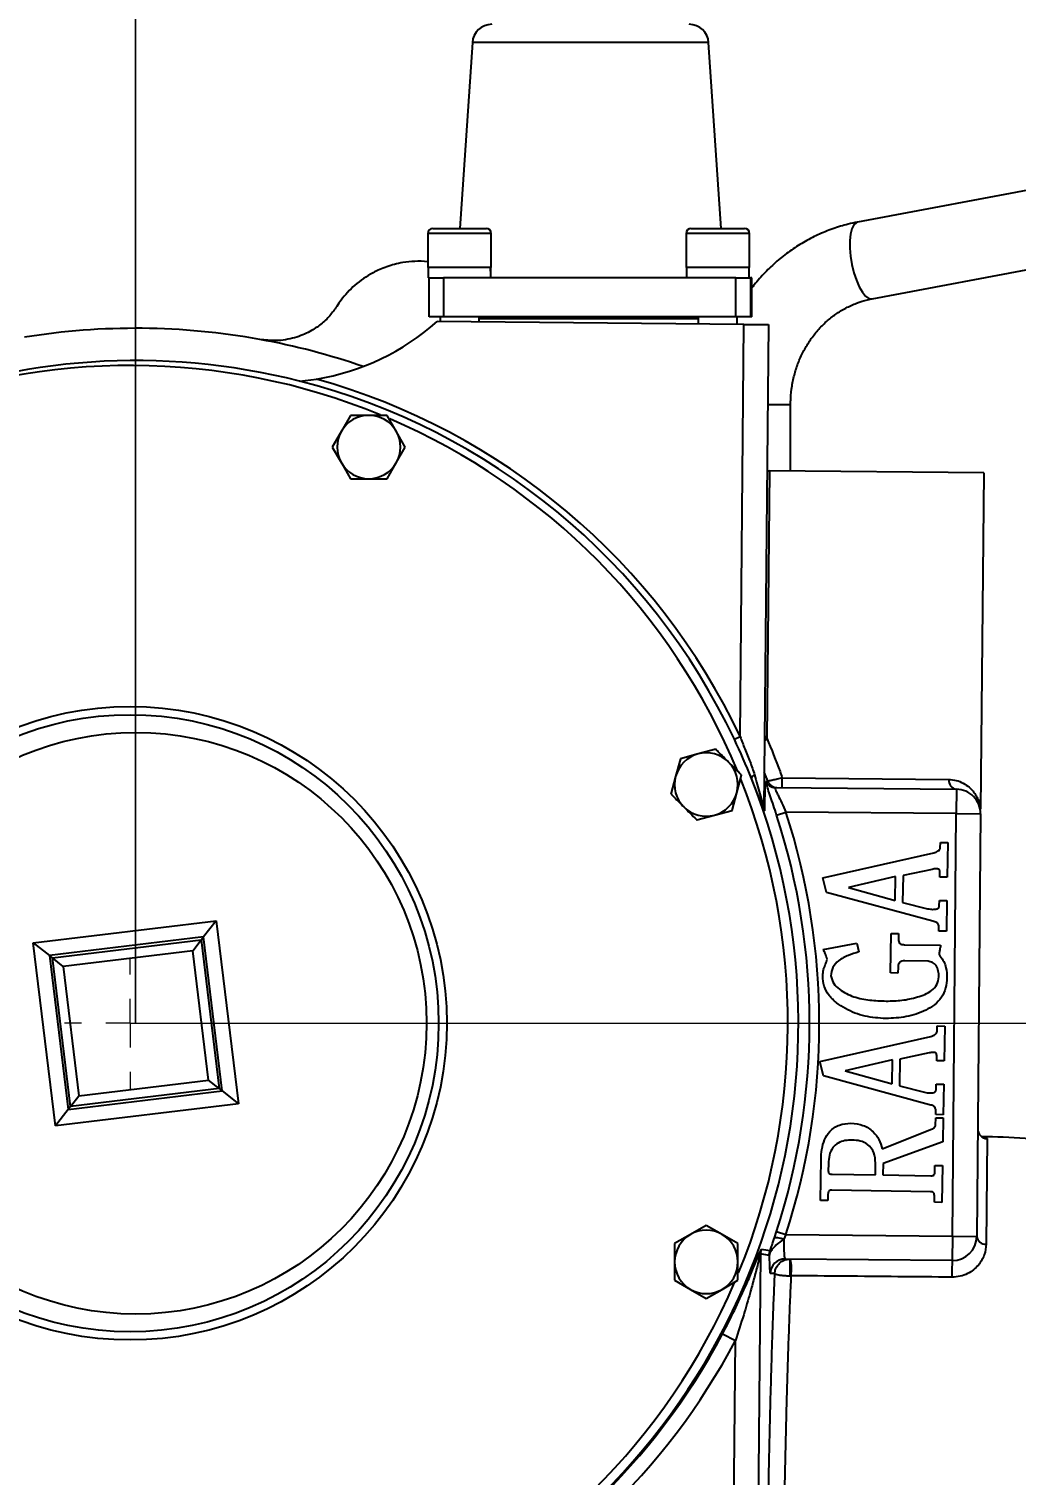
# Model space of a CAD drawing. Header units: millimetres. Extents: x 10469 to 13094, y 11322 to 13178.
# Drawn here: x 11999.6 to 12202.2, y 11945.1 to 12241.9 of the extents above; entities that cross this region are included whole.
import ezdxf

# ---------------------------------------------------------------- set-up
doc = ezdxf.new("R2010")
doc.units = ezdxf.units.MM
doc.layers.add('10', color=7, linetype='Continuous', lineweight=0)
doc.layers.add('AM_5', color=3, linetype='Continuous', lineweight=25)
doc.styles.add('SLDTEXTSTYLE1', font='txt.shx', dxfattribs={"width": 0.7, "bigfont": 'gbcbig.shx'})
doc.dimstyles.new('SLDDIMSTYLE12$0', dxfattribs={"dimtxt": 12, "dimasz": 10, "dimexe": 0, "dimexo": 0.0625, "dimgap": 0.875, "dimtad": 1, "dimdec": 1, "dimlfac": 1.8, "dimrnd": 1e-09, "dimzin": 12, "dimdsep": 46, "dimtxsty": 'SLDTEXTSTYLE1', "dimcen": 0.09, "dimdle": 8.16, "dimclrd": 3, "dimclre": 3, "dimadec": 0, "dimazin": 3, "dimtfac": 1, "dimtdec": 1, "dimtofl": 0, "dimtmove": 0, "dimatfit": 3, "dimfxl": 0, "dimfrac": 2, "dimtolj": 1, "dimlwd": 5, "dimlwe": 5, "dimarcsym": 0})

# ---------------------------------------------------------------- blocks, each defined once
blk = doc.blocks.new('*D18')
at = {"layer": 'AM_5', "color": 3, "lineweight": 5, "transparency": 16777216}
blk.add_line((11504.41, 11949.88), (11504.41, 12265.94), dxfattribs=at)
at = {"layer": 'AM_5', "color": 3, "linetype": 'Continuous', "lineweight": 5, "transparency": 16777216}
for p, q in [((11514.41, 12265.94), (12011.52, 12265.94)), ((12021.52, 12037.88), (12021.52, 12265.94))]:
    blk.add_line(p, q, dxfattribs=at)
at = {"layer": 'AM_5', "color": 3, "transparency": 16777216}
for points in [[(11514.41, 12267.61), (11514.41, 12264.27), (11504.41, 12265.94)], [(12011.52, 12267.61), (12011.52, 12264.27), (12021.52, 12265.94)]]:
    blk.add_solid(points, dxfattribs=at)
at = {"layer": 'Defpoints', "color": 0, "transparency": 16777216}
for p in [(12021.52, 12265.94), (12021.52, 12037.82), (11504.41, 11949.82)]:
    blk.add_point(p, dxfattribs=at)
at = {"layer": 'AM_5', "color": 0, "transparency": 16777216, "insert": (11766.87, 12280.53), "char_height": 12, "width": 2.3333, "attachment_point": 5, "style": 'SLDTEXTSTYLE1'}
blk.add_mtext('\\A1;{\\H2.28571x;520}', dxfattribs=at)
blk = doc.blocks.new('*D19')
at = {"layer": 'AM_5', "color": 3, "lineweight": 5, "transparency": 16777216}
blk.add_line((12021.52, 12037.88), (12021.52, 12476.92), dxfattribs=at)
at = {"layer": 'AM_5', "color": 3, "linetype": 'Continuous', "lineweight": 5, "transparency": 16777216}
for p, q in [((12031.52, 12476.92), (12421.83, 12476.92)), ((12431.83, 12002.15), (12431.83, 12476.92))]:
    blk.add_line(p, q, dxfattribs=at)
at = {"layer": 'AM_5', "color": 3, "transparency": 16777216}
for points in [[(12031.52, 12478.59), (12031.52, 12475.26), (12021.52, 12476.92)], [(12421.83, 12478.59), (12421.83, 12475.26), (12431.83, 12476.92)]]:
    blk.add_solid(points, dxfattribs=at)
at = {"layer": 'Defpoints', "color": 0, "transparency": 16777216}
for p in [(12431.83, 12476.92), (12021.52, 12037.82), (12431.83, 12002.09)]:
    blk.add_point(p, dxfattribs=at)
at = {"layer": 'AM_5', "color": 0, "transparency": 16777216, "insert": (12226.68, 12491.51), "char_height": 12, "attachment_point": 5, "style": 'SLDTEXTSTYLE1'}
blk.add_mtext('\\A1;{\\H2.28571x;410}', dxfattribs=at)
blk = doc.blocks.new('*D12')
at = {"layer": 'AM_5', "color": 3, "lineweight": 5, "transparency": 16777216}
blk.add_line((12021.59, 12037.82), (12683.19, 12037.82), dxfattribs=at)
at = {"layer": 'AM_5', "color": 3, "linetype": 'Continuous', "lineweight": 5, "transparency": 16777216}
for p, q in [((12683.19, 12027.82), (12683.19, 11708.94)), ((12019.69, 11698.94), (12683.19, 11698.94))]:
    blk.add_line(p, q, dxfattribs=at)
at = {"layer": 'AM_5', "color": 3, "transparency": 16777216}
for points in [[(12681.52, 12027.82), (12684.85, 12027.82), (12683.19, 12037.82)], [(12681.52, 11708.94), (12684.85, 11708.94), (12683.19, 11698.94)]]:
    blk.add_solid(points, dxfattribs=at)
at = {"layer": 'Defpoints', "color": 0, "transparency": 16777216}
for p in [(12021.52, 12037.82), (12019.63, 11698.94), (12683.19, 11698.94)]:
    blk.add_point(p, dxfattribs=at)
at = {"layer": 'AM_5', "color": 0, "transparency": 16777216, "insert": (12668.6, 11868.38), "char_height": 12, "attachment_point": 5, "rotation": 90, "style": 'SLDTEXTSTYLE1'}
blk.add_mtext('\\A1;{\\H2.28571x;340}', dxfattribs=at)
blk = doc.blocks.new('*D13')
at = {"layer": 'AM_5', "color": 3, "lineweight": 5, "transparency": 16777216}
blk.add_line((12335.71, 12469.32), (12408.49, 12469.32), dxfattribs=at)
at = {"layer": 'AM_5', "color": 3, "linetype": 'Continuous', "lineweight": 5, "transparency": 16777216}
for p, q in [((12408.49, 12459.32), (12408.49, 12047.82)), ((12021.59, 12037.82), (12408.49, 12037.82))]:
    blk.add_line(p, q, dxfattribs=at)
at = {"layer": 'AM_5', "color": 3, "transparency": 16777216}
for points in [[(12406.83, 12459.32), (12410.16, 12459.32), (12408.49, 12469.32)], [(12406.83, 12047.82), (12410.16, 12047.82), (12408.49, 12037.82)]]:
    blk.add_solid(points, dxfattribs=at)
at = {"layer": 'Defpoints', "color": 0, "transparency": 16777216}
for p in [(12335.65, 12469.32), (12021.52, 12037.82), (12408.49, 12037.82)]:
    blk.add_point(p, dxfattribs=at)
at = {"layer": 'AM_5', "color": 0, "transparency": 16777216, "insert": (12393.9, 12280.96), "char_height": 12, "attachment_point": 5, "rotation": 90, "style": 'SLDTEXTSTYLE1'}
blk.add_mtext('\\A1;{\\H2.28571x;430}', dxfattribs=at)
blk = doc.blocks.new('*D14')
at = {"layer": 'AM_5', "color": 3, "lineweight": 5, "transparency": 16777216}
blk.add_line((12374.79, 12240.76), (12312.44, 12240.76), dxfattribs=at)
at = {"layer": 'AM_5', "color": 3, "linetype": 'Continuous', "lineweight": 5, "transparency": 16777216}
for p, q in [((12312.44, 12230.76), (12312.44, 12047.82)), ((12021.59, 12037.82), (12312.44, 12037.82))]:
    blk.add_line(p, q, dxfattribs=at)
at = {"layer": 'AM_5', "color": 3, "transparency": 16777216}
for points in [[(12310.77, 12230.76), (12314.1, 12230.76), (12312.44, 12240.76)], [(12310.77, 12047.82), (12314.1, 12047.82), (12312.44, 12037.82)]]:
    blk.add_solid(points, dxfattribs=at)
at = {"layer": 'Defpoints', "color": 0, "transparency": 16777216}
for p in [(12374.86, 12240.76), (12021.52, 12037.82), (12312.44, 12037.82)]:
    blk.add_point(p, dxfattribs=at)
at = {"layer": 'AM_5', "color": 0, "transparency": 16777216, "insert": (12297.85, 12139.29), "char_height": 12, "attachment_point": 5, "rotation": 90, "style": 'SLDTEXTSTYLE1'}
blk.add_mtext('\\A1;{\\H2.28571x;200}', dxfattribs=at)
blk = doc.blocks.new('*D24')
at = {"layer": 'AM_5', "color": 3, "lineweight": 5, "transparency": 16777216}
blk.add_line((12021.49, 12037.74), (12021.49, 12383.71), dxfattribs=at)
at = {"layer": 'AM_5', "color": 3, "linetype": 'Continuous', "lineweight": 5, "transparency": 16777216}
for p, q in [((12031.49, 12383.71), (12104.48, 12383.71)), ((12114.48, 12340.38), (12114.48, 12383.71))]:
    blk.add_line(p, q, dxfattribs=at)
at = {"layer": 'AM_5', "color": 3, "transparency": 16777216}
for points in [[(12031.49, 12385.37), (12031.49, 12382.04), (12021.49, 12383.71)], [(12104.48, 12385.37), (12104.48, 12382.04), (12114.48, 12383.71)]]:
    blk.add_solid(points, dxfattribs=at)
at = {"layer": 'Defpoints', "color": 0, "transparency": 16777216}
for p in [(12114.48, 12383.71), (12114.48, 12340.32), (12021.49, 12037.68)]:
    blk.add_point(p, dxfattribs=at)
at = {"layer": 'AM_5', "color": 0, "transparency": 16777216, "insert": (12067.99, 12390.58), "char_height": 12, "attachment_point": 5, "style": 'SLDTEXTSTYLE1'}
blk.add_mtext('\\A1;93', dxfattribs=at)
blk = doc.blocks.new('SW_CENTERMARKSYMBOL_12')
at = {"layer": '10', "color": 0}
for p, q in [((0, 1), (0, 1.35)), ((0, 0), (0, 0.5)), ((-1, 0), (-1.35, 0)), ((0, 0), (-0.5, 0)), ((0, 0), (0, -0.5)), ((0, 0), (0.5, 0)), ((1, 0), (1.35, 0)), ((0, -1), (0, -1.35))]:
    blk.add_line(p, q, dxfattribs=at)

msp = doc.modelspace()

# ---------------------------------------------------------------- linework, layer by layer
at = {"color": 7, "linetype": 'Continuous', "lineweight": 25}
for p, q in [((12375.322, 12240.914), (12169.676, 12202.22)), ((12090.603, 12239.086), (12088.034, 12200.917)), ((12139.106, 12239.086), (12090.604, 12239.086)), ((12141.675, 12200.917), (12139.106, 12239.086)), ((12172.635, 12186.496), (12378.28, 12225.189)), ((12082.48, 12200.917), (12093.48, 12200.917)), ((12135.48, 12200.917), (12140.98, 12200.917)), ((12140.98, 12200.917), (12146.48, 12200.917)), ((12081.48, 12199.917), (12081.48, 12192.917)), ((12094.48, 12199.917), (12081.48, 12199.917)), ((12094.48, 12192.917), (12094.48, 12199.917)), ((12134.48, 12199.917), (12134.48, 12192.917)), ((12140.98, 12199.917), (12134.48, 12199.917)), ((12147.48, 12199.917), (12140.98, 12199.917)), ((12147.48, 12192.917), (12147.48, 12199.917)), ((12094.48, 12192.917), (12081.48, 12192.917)), ((12081.54, 12192.917), (12081.54, 12190.817)), ((12140.98, 12192.917), (12134.48, 12192.917)), ((12134.54, 12192.917), (12134.54, 12190.817)), ((12147.48, 12192.917), (12140.98, 12192.917)), ((12147.42, 12190.817), (12147.42, 12192.917)), ((12081.711, 12190.817), (12081.54, 12190.817)), ((12081.711, 12182.817), (12081.711, 12190.817)), ((12081.711, 12190.817), (12084.697, 12190.817)), ((12084.697, 12190.817), (12084.697, 12182.817)), ((12144.696, 12190.817), (12084.697, 12190.817)), ((12144.696, 12182.817), (12144.696, 12190.817)), ((12144.696, 12190.817), (12147.711, 12190.817)), ((12147.711, 12190.817), (12147.711, 12182.817)), ((12147.998, 12190.817), (12147.711, 12190.817)), ((12147.998, 12182.817), (12147.998, 12190.817)), ((12084.697, 12182.817), (12081.711, 12182.817)), ((12083.98, 12182.817), (12083.98, 12181.818)), ((12144.696, 12182.817), (12084.697, 12182.817)), ((12091.98, 12181.744), (12091.98, 12182.817)), ((12136.98, 12182.817), (12136.98, 12181.328)), ((12147.711, 12182.817), (12144.696, 12182.817)), ((12144.98, 12181.254), (12144.98, 12182.817)), ((12147.998, 12182.817), (12147.711, 12182.817)), ((12146.357, 12181.241), (12083.359, 12181.824)), ((12091.98, 12182.477), (12136.98, 12182.477)), ((12145.574, 12096.679), (12146.357, 12181.241)), ((12146.357, 12181.241), (12151.357, 12181.195)), ((12151.357, 12181.195), (12150.439, 12082.042)), ((12055.091, 12169.593), (12058.584, 12170.028)), ((12065.585, 12162.574), (12063.709, 12159.324)), ((12074.967, 12159.324), (12073.091, 12162.574)), ((12151.205, 12164.814), (12155.924, 12164.814)), ((12155.924, 12151.151), (12155.924, 12164.814)), ((12063.709, 12159.324), (12061.833, 12156.074)), ((12076.844, 12156.074), (12074.967, 12159.324)), ((12061.833, 12156.074), (12063.709, 12152.824)), ((12074.967, 12152.824), (12076.844, 12156.074)), ((12063.709, 12152.824), (12065.585, 12149.574)), ((12073.091, 12149.574), (12074.967, 12152.824)), ((12151.579, 12151.191), (12151.071, 12096.319)), ((12151.079, 12151.196), (12151.579, 12151.191)), ((12195.577, 12150.784), (12151.579, 12151.191)), ((12195.577, 12150.784), (12194.938, 12081.76)), ((12150.576, 12096.864), (12150.967, 12096.002)), ((12140.554, 12094.051), (12136.929, 12093.079)), ((12144.379, 12096.112), (12145.574, 12096.679)), ((12150.967, 12096.002), (12150.566, 12095.823)), ((12133.304, 12092.108), (12132.333, 12088.483)), ((12136.929, 12093.079), (12133.304, 12092.108)), ((12132.333, 12088.483), (12131.361, 12084.858)), ((12144.89, 12085.119), (12145.861, 12088.744)), ((12154.224, 12088.164), (12188.378, 12087.848)), ((12143.918, 12081.494), (12144.89, 12085.119)), ((12150.624, 12087.049), (12150.545, 12081.384)), ((12152.706, 12086.178), (12189.976, 12085.833)), ((12189.976, 12085.833), (12189.929, 12080.833)), ((12136.669, 12079.551), (12140.293, 12080.522)), ((12140.293, 12080.522), (12143.918, 12081.494)), ((12153.05, 12080.54), (12154.951, 12081.157)), ((12189.929, 12080.833), (12154.951, 12081.157)), ((12189.127, 11994.118), (12189.929, 12080.833)), ((12189.929, 12080.833), (12194.929, 12080.787)), ((12194.929, 12080.787), (12194.127, 11994.072)), ((12186.644, 12073.812), (12186.665, 12074.924)), ((12186.665, 12074.924), (12188.201, 12074.899)), ((12188.201, 12074.899), (12188.081, 12067.773)), ((12162.571, 12067.666), (12185.318, 12072.786)), ((12163.314, 12064.684), (12162.571, 12067.666)), ((12177.471, 12067.946), (12167.78, 12065.697)), ((12177.394, 12063.018), (12177.471, 12067.946)), ((12179.009, 12068.13), (12178.921, 12062.624)), ((12185.009, 12069.39), (12179.009, 12068.13)), ((12186.546, 12067.798), (12186.56, 12068.707)), ((12188.081, 12067.773), (12186.546, 12067.798)), ((12185.097, 12058.751), (12163.314, 12064.684)), ((12167.78, 12065.697), (12177.394, 12063.018)), ((12178.921, 12062.624), (12184.019, 12061.33)), ((12186.448, 12061.901), (12186.469, 12063.014)), ((12186.469, 12063.014), (12188.005, 12062.989)), ((12188.005, 12062.989), (12187.899, 12056.713)), ((12000.48, 12054.32), (12038.026, 12058.862)), ((12038.026, 12058.862), (12035.412, 12055.528)), ((12038.026, 12058.862), (12042.568, 12021.315)), ((12035.412, 12055.528), (12003.814, 12051.705)), ((12034.943, 12054.929), (12035.412, 12055.528)), ((12039.234, 12023.93), (12035.412, 12055.528)), ((12176.428, 12048.135), (12176.562, 12056.252)), ((12176.562, 12056.252), (12178.097, 12056.227)), ((12178.097, 12056.227), (12178.074, 12054.83)), ((12186.363, 12056.738), (12186.376, 12057.509)), ((12187.899, 12056.713), (12186.363, 12056.738)), ((12000.48, 12054.32), (12003.814, 12051.705)), ((12005.022, 12016.773), (12000.48, 12054.32)), ((12004.412, 12051.236), (12034.943, 12054.929)), ((12033.2, 12052.706), (12006.635, 12049.493)), ((12033.2, 12052.706), (12034.943, 12054.929)), ((12036.413, 12026.142), (12033.2, 12052.706)), ((12034.943, 12054.929), (12038.636, 12024.399)), ((12162.608, 12052.983), (12169.517, 12054.235)), ((12169.517, 12054.235), (12169.95, 12052.471)), ((12179.28, 12053.936), (12186.712, 12053.814)), ((12003.814, 12051.705), (12007.636, 12020.107)), ((12004.412, 12051.236), (12003.814, 12051.705)), ((12006.635, 12049.493), (12004.412, 12051.236)), ((12008.106, 12020.706), (12004.412, 12051.236)), ((12006.635, 12049.493), (12009.849, 12022.929)), ((12177.98, 12049.303), (12177.964, 12048.11)), ((12184.135, 12050.563), (12179.362, 12050.639)), ((12177.964, 12048.11), (12176.428, 12048.135)), ((12161.936, 12030), (12184.684, 12035.12)), ((12186.01, 12036.146), (12186.031, 12037.259)), ((12186.031, 12037.259), (12187.566, 12037.234)), ((12187.566, 12037.234), (12187.447, 12030.107)), ((12184.374, 12031.725), (12178.374, 12030.464)), ((12162.679, 12027.018), (12161.936, 12030)), ((12176.837, 12030.28), (12167.145, 12028.031)), ((12176.759, 12025.352), (12176.837, 12030.28)), ((12178.374, 12030.464), (12178.286, 12024.958)), ((12185.911, 12030.132), (12185.925, 12031.041)), ((12187.447, 12030.107), (12185.911, 12030.132)), ((12009.849, 12022.929), (12036.413, 12026.142)), ((12038.636, 12024.399), (12036.413, 12026.142)), ((12184.463, 12021.085), (12162.679, 12027.018)), ((12167.145, 12028.031), (12176.759, 12025.352)), ((12007.636, 12020.107), (12039.234, 12023.93)), ((12038.636, 12024.399), (12008.106, 12020.706)), ((12008.106, 12020.706), (12009.849, 12022.929)), ((12038.636, 12024.399), (12039.234, 12023.93)), ((12039.234, 12023.93), (12042.568, 12021.315)), ((12178.286, 12024.958), (12183.384, 12023.664)), ((12185.814, 12024.236), (12185.835, 12025.348)), ((12185.835, 12025.348), (12187.37, 12025.324)), ((12187.37, 12025.324), (12187.264, 12019.047)), ((12042.568, 12021.315), (12005.022, 12016.773)), ((12007.636, 12020.107), (12005.022, 12016.773)), ((12008.106, 12020.706), (12007.636, 12020.107)), ((12185.728, 12019.072), (12185.741, 12019.843)), ((12185.688, 12016.89), (12185.713, 12018.426)), ((12185.713, 12018.426), (12187.249, 12018.401)), ((12187.264, 12019.047), (12185.728, 12019.072)), ((12187.249, 12018.401), (12187.166, 12013.51)), ((12174.706, 12012.079), (12184.878, 12016.106)), ((12196.264, 12014.14), (12196.064, 11992.503)), ((12187.166, 12013.51), (12174.897, 12009.027)), ((12162.032, 12001.473), (12162.169, 12009.9)), ((12163.691, 12009.024), (12163.666, 12007.462)), ((12173.324, 12006.714), (12173.362, 12009.148)), ((12174.897, 12009.027), (12174.859, 12006.689)), ((12185.528, 12007.104), (12185.553, 12008.64)), ((12185.553, 12008.64), (12187.089, 12008.615)), ((12187.089, 12008.615), (12186.965, 12001.065)), ((12164.447, 12006.86), (12173.324, 12006.714)), ((12174.859, 12006.689), (12184.725, 12006.528)), ((12163.584, 12002.641), (12163.568, 12001.448)), ((12184.668, 12003.232), (12164.39, 12003.564)), ((12185.43, 12001.09), (12185.446, 12002.283)), ((12163.568, 12001.448), (12162.032, 12001.473)), ((12186.965, 12001.065), (12185.43, 12001.09)), ((12138.611, 11996.34), (12135.361, 11994.463)), ((12141.861, 11994.463), (12138.611, 11996.34)), ((12135.361, 11994.463), (12132.111, 11992.587)), ((12145.111, 11992.587), (12141.861, 11994.463)), ((12152.631, 11993.814), (12153.036, 11995.053)), ((12153.036, 11995.053), (12154.937, 11994.435)), ((12154.937, 11994.435), (12154.529, 11993.538)), ((12154.937, 11994.435), (12189.127, 11994.118)), ((12189.127, 11994.118), (12189.081, 11989.118)), ((12189.127, 11994.118), (12194.127, 11994.072)), ((12149.76, 11990.489), (12149.256, 11936.017)), ((12151.538, 11990.17), (12149.76, 11990.489)), ((12189.081, 11989.118), (12154.766, 11989.436)), ((12132.111, 11985.081), (12135.361, 11983.205)), ((12141.861, 11983.205), (12145.111, 11985.081)), ((12152.693, 11986.455), (12151.74, 11986.464)), ((12155.819, 11985.999), (12155.997, 11986)), ((12135.361, 11983.205), (12138.611, 11981.328)), ((12138.611, 11981.328), (12141.861, 11983.205)), ((12141.948, 11974.085), (12144.598, 11972.682)), ((12144.259, 11936.063), (12144.598, 11972.682))]:
    msp.add_line(p, q, dxfattribs=at)
at = {"color": 7, "linetype": 'Continuous', "lineweight": 25, "flags": 128}
for points in [[(12169.676, 12202.22), (12169.419, 12202.133), (12168.913, 12201.677), (12168.511, 12200.879), (12168.233, 12199.776), (12168.092, 12198.42), (12168.094, 12196.874), (12168.239, 12195.21), (12168.521, 12193.506), (12168.926, 12191.842), (12169.434, 12190.296), (12170.024, 12188.94), (12170.666, 12187.837), (12171.332, 12187.039), (12171.989, 12186.583), (12172.607, 12186.491), (12172.635, 12186.496)], [(12150.858, 12087.462), (12151.008, 12087.461), (12151.267, 12087.46)]]:
    msp.add_lwpolyline(points, dxfattribs=at)
at = {"color": 7, "linetype": 'Continuous', "lineweight": 25}
for centre, radius in [((12020.355, 12037.817), 65), ((12020.355, 12037.817), 63.318), ((12021.524, 12037.817), 59.677)]:
    msp.add_circle(centre, radius, dxfattribs=at)
for centre, radius, start, end in [((12094.594, 12238.817), 4, 90, 176.14936), ((12135.115, 12238.817), 4, 3.85064, 90), ((12082.48, 12199.917), 1, 90, 180), ((12093.48, 12199.917), 1, 0, 90), ((12135.48, 12199.917), 1, 90, 180), ((12146.48, 12199.917), 1, 0, 90), ((12021.524, 12037.817), 142.619, 79.72319, 99.21632), ((12050.8, 12218.293), 48.888, 279.16138, 311.7585), ((12021.524, 12037.817), 142.619, 70.91028, 79.72319), ((12021.524, 12037.817), 135.984, 75.70908, 147.39827), ((12020.355, 12037.817), 135, 67.67066, 111.75176), ((12021.524, 12037.817), 135.984, 25.38422, 75.70908), ((12021.524, 12037.817), 137.307, 25.38422, 74.34127), ((12069.338, 12156.074), 6.5, 90, 150), ((12069.338, 12156.074), 6.5, 30, 90), ((12069.338, 12156.074), 6.5, 150, 210), ((12020.355, 12037.817), 135, 22.54914, 66.73848), ((12069.338, 12156.074), 6.5, 330, 30), ((12069.338, 12156.074), 6.5, 210, 270), ((12069.338, 12156.074), 6.5, 270, 330), ((12021.524, 12037.817), 135.984, 21.68503, 25.38422), ((12138.611, 12086.801), 6.5, 105, 165), ((12138.611, 12086.801), 6.5, 45, 105), ((12138.611, 12086.801), 6.5, 345, 45), ((12021.524, 12037.817), 135.984, 212.60173, 21.68503), ((12138.611, 12086.801), 6.5, 165, 225), ((12020.355, 12037.817), 135, 337.69714, 21.79497), ((12148.916, 12087.828), 1.059, 111.39304, 167.1143), ((12063.789, 12088.501), 90.435, 358.51936, 359.78652), ((12190.207, 12087.658), 1.839, 174.06389, 262.77702), ((12138.611, 12086.801), 6.5, 285, 345), ((12152.475, 12087.761), 1.983, 179.47244, 201.05593), ((12152.724, 12088.177), 1.999, 200.95852, 269.45897), ((12153.134, 12088.173), 1.999, 200.89746, 269.45904), ((12189.929, 12080.833), 5, 359.46975, 89.46975), ((12138.611, 12086.801), 6.5, 225, 285), ((12152.418, 12082.024), 1.979, 179.47216, 198.86257), ((12021.524, 12037.817), 138.29, 341.98662, 17.99488), ((12021.524, 12037.817), 140.289, 341.98662, 17.99488), ((12196.327, 12016.135), 1.996, 179.58251, 268.20441), ((12183.866, 11643.677), 371.068, 85.48139, 88.26805), ((12138.611, 11988.834), 6.5, 120, 180), ((12138.611, 11988.834), 6.5, 60, 120), ((12138.611, 11988.834), 6.5, 0, 60), ((12189.127, 11994.118), 5, 269.46975, 359.46975), ((12195.919, 11994.304), 1.807, 187.36353, 274.61362), ((12152.762, 11990.461), 3.002, 160.16978, 179.45781), ((12434.772, 13544.966), 1579.383, 259.610153, 259.675889), ((12152.237, 11991.021), 0.533, 165.65502, 200.31928), ((12138.611, 11988.834), 6.5, 180, 240), ((12138.611, 11988.834), 6.5, 300, 0), ((12154.739, 11986.437), 2.999, 89.48721, 179.4872), ((12128.998, 11987.578), 26.868, 356.6307, 3.94416), ((12148.102, 11987.403), 8.019, 349.92227, 14.61049), ((12311.281, 11985.894), 122.243, 178.48867, 180.0874), ((12020.355, 12037.817), 135, 292.70574, 336.77891), ((12138.611, 11988.834), 6.5, 240, 300), ((12021.524, 12037.817), 136.249, 295.04967, 332.11054), ((12021.524, 12037.817), 139.247, 295.04967, 332.11054)]:
    msp.add_arc(centre, radius, start, end, dxfattribs=at)
for centre, major_axis, ratio, start_param, end_param in [((12087.98, 12190.817), (0, 11.154), 0.5773503, 4.712389, 4.9017857), ((12087.98, 12192.917), (0, 11.154), 0.5773503, 4.6181162, 4.712389), ((12154.812, 11994.436), (0.046, 5), 0.0558732, 1.7519417, 3.1415927), ((12151.814, 11994.464), (0.074, 8), 0.0349208, 2.1376065, 3.1415927)]:
    msp.add_ellipse(centre, major_axis=major_axis, ratio=ratio, start_param=start_param, end_param=end_param, dxfattribs=at)
for points, knots in [([(12169.676, 12202.22), (12169.03, 12202.087), (12167.308, 12201.732), (12164.563, 12200.898), (12161.489, 12199.654), (12158.537, 12198.117), (12155.73, 12196.303), (12153.087, 12194.231), (12150.653, 12191.899), (12148.952, 12190.05), (12148.144, 12188.927), (12147.998, 12188.724)], [0, 0, 0, 0, 0.07644841, 0.20395917, 0.3315336, 0.45922047, 0.58705266, 0.71505474, 0.84324251, 0.97162313, 1, 1, 1, 1]), ([(12081.48, 12194.085), (12081.464, 12194.088), (12080.537, 12194.225), (12078.771, 12194.196), (12075.912, 12193.925), (12072.992, 12193.147), (12069.602, 12191.643), (12066.36, 12189.352), (12064.091, 12186.897), (12063.059, 12185.349), (12062.771, 12184.918)], [0, 0, 0, 0, 0.0017117, 0.0974244, 0.1932818, 0.3331147, 0.4732108, 0.6938308, 0.9148434, 1, 1, 1, 1]), ([(12155.924, 12164.814), (12155.93, 12165.218), (12155.949, 12166.491), (12156.182, 12168.623), (12156.731, 12171.162), (12157.553, 12173.609), (12158.631, 12175.931), (12159.951, 12178.096), (12161.494, 12180.076), (12163.237, 12181.843), (12165.16, 12183.373), (12167.235, 12184.648), (12169.437, 12185.645), (12171.258, 12186.215), (12172.336, 12186.435), (12172.635, 12186.496)], [0, 0, 0, 0, 0.0388685, 0.122312, 0.205783, 0.2892937, 0.372903, 0.4566768, 0.540689, 0.6250196, 0.7097504, 0.7949563, 0.8806914, 0.9669723, 1, 1, 1, 1]), ([(12062.771, 12184.918), (12062.32, 12184.272), (12061.418, 12182.977), (12059.582, 12181.246), (12057.247, 12179.678), (12054.76, 12178.617), (12052.31, 12178.067), (12049.929, 12177.801), (12048.082, 12178.017), (12046.968, 12178.148)], [0, 0, 0, 0, 0.1638594, 0.3281213, 0.4914407, 0.6743603, 0.7670388, 0.8595026, 1, 1, 1, 1]), ([(12069.338, 12162.574), (12068.398, 12162.574), (12067.139, 12162.574), (12065.899, 12162.574), (12065.585, 12162.574)], [0, 0, 0, 0, 0.7469333, 1, 1, 1, 1]), ([(12073.091, 12162.574), (12073.057, 12162.574), (12071.821, 12162.574), (12070.562, 12162.574), (12069.338, 12162.574)], [0, 0, 0, 0, 0.0269953, 1, 1, 1, 1]), ([(12065.585, 12149.574), (12065.899, 12149.574), (12067.139, 12149.574), (12068.398, 12149.574), (12069.338, 12149.574)], [0, 0, 0, 0, 0.2530667, 1, 1, 1, 1]), ([(12069.338, 12149.574), (12070.562, 12149.574), (12071.821, 12149.574), (12073.057, 12149.574), (12073.091, 12149.574)], [0, 0, 0, 0, 0.97300478, 1, 1, 1, 1]), ([(12143.207, 12091.397), (12142.542, 12092.062), (12141.652, 12092.952), (12140.776, 12093.829), (12140.554, 12094.051)], [0, 0, 0, 0, 0.7469333, 1, 1, 1, 1]), ([(12145.574, 12096.679), (12145.882, 12095.814), (12146.515, 12094.036), (12147.661, 12091.466), (12148.243, 12089.69), (12148.53, 12088.814)], [0, 0, 0, 0, 0.3242836, 0.6667767, 1, 1, 1, 1]), ([(12150.967, 12096.002), (12150.979, 12096.009), (12151.006, 12096.025), (12151.04, 12096.081), (12151.066, 12096.181), (12151.069, 12096.266), (12151.071, 12096.319)], [0, 0, 0, 0, 0.1165665, 0.2655633, 0.5507628, 1, 1, 1, 1]), ([(12151.071, 12096.319), (12151.996, 12094.04), (12153.093, 12091.34), (12154.071, 12088.594), (12154.224, 12088.164)], [0, 0, 0, 0, 0.8435767, 1, 1, 1, 1]), ([(12145.861, 12088.744), (12145.837, 12088.767), (12144.963, 12089.642), (12144.073, 12090.531), (12143.207, 12091.397)], [0, 0, 0, 0, 0.0269953, 1, 1, 1, 1]), ([(12150.545, 12081.384), (12150.54, 12081.378), (12150.53, 12081.364), (12150.452, 12081.529), (12150.341, 12081.799), (12150.164, 12082.247), (12149.892, 12082.957), (12149.411, 12084.216), (12148.744, 12085.942), (12148.17, 12087.359), (12147.884, 12088.064)], [0, 0, 0, 0, 0.0618743, 0.1258885, 0.1858688, 0.2517245, 0.3674616, 0.5021894, 0.7522187, 1, 1, 1, 1]), ([(12148.53, 12088.814), (12148.908, 12087.483), (12149.476, 12085.484), (12150.06, 12083.303), (12150.317, 12082.369), (12150.407, 12082.082), (12150.435, 12082.02), (12150.438, 12082.035), (12150.439, 12082.042)], [0, 0, 0, 0, 0.4986372, 0.7486356, 0.8737899, 0.9399385, 0.9701851, 1, 1, 1, 1]), ([(12151.267, 12087.46), (12151.153, 12087.761), (12150.913, 12088.395), (12150.646, 12089.018), (12150.506, 12089.345)], [0, 0, 0, 0, 0.4753838, 1, 1, 1, 1]), ([(12154.224, 12088.164), (12153.872, 12088.08), (12153.165, 12087.912), (12152.237, 12087.689), (12151.577, 12087.532), (12151.308, 12087.469), (12151.275, 12087.462), (12151.267, 12087.46)], [0, 0, 0, 0, 0.2331196, 0.469709, 0.7023827, 0.9227288, 1, 1, 1, 1]), ([(12188.378, 12087.848), (12188.908, 12087.803), (12189.987, 12087.712), (12191.382, 12087.127), (12192.408, 12086.424), (12193.124, 12085.732), (12193.601, 12085.156), (12193.958, 12084.615), (12194.218, 12084.138), (12194.401, 12083.749), (12194.601, 12083.243), (12194.798, 12082.632), (12194.895, 12082.029), (12194.938, 12081.76)], [0, 0, 0, 0, 0.1628704, 0.3314217, 0.4993427, 0.5864084, 0.6692955, 0.7482557, 0.7935025, 0.8354185, 0.8741145, 0.9437361, 1, 1, 1, 1]), ([(12150.49, 12087.534), (12150.505, 12087.489), (12150.555, 12087.333), (12150.61, 12087.145), (12150.62, 12087.08), (12150.624, 12087.049)], [0, 0, 0, 0, 0.1748949, 0.5997666, 1, 1, 1, 1]), ([(12153.05, 12080.54), (12152.833, 12081.202), (12152.401, 12082.526), (12151.788, 12084.363), (12151.253, 12085.978), (12150.863, 12087.209), (12150.86, 12087.378), (12150.858, 12087.462)], [0, 0, 0, 0, 0.1865226, 0.3732572, 0.5600568, 0.779625, 1, 1, 1, 1]), ([(12152.706, 12086.178), (12152.699, 12086.158), (12152.685, 12086.117), (12152.809, 12085.791), (12153.027, 12085.294), (12153.426, 12084.426), (12154.085, 12083.034), (12154.662, 12081.783), (12154.951, 12081.157)], [0, 0, 0, 0, 0.124139, 0.2508584, 0.3709807, 0.5010025, 0.7503453, 1, 1, 1, 1]), ([(12131.361, 12084.858), (12131.583, 12084.637), (12132.46, 12083.76), (12133.35, 12082.87), (12134.015, 12082.205)], [0, 0, 0, 0, 0.2530667, 1, 1, 1, 1]), ([(12134.015, 12082.205), (12134.881, 12081.339), (12135.77, 12080.449), (12136.645, 12079.575), (12136.669, 12079.551)], [0, 0, 0, 0, 0.9730048, 1, 1, 1, 1]), ([(12185.318, 12072.786), (12185.637, 12072.884), (12186.08, 12073.022), (12186.547, 12073.425), (12186.612, 12073.683), (12186.644, 12073.812)], [0, 0, 0, 0, 0.5601282, 0.7808039, 1, 1, 1, 1]), ([(12185.919, 12069.51), (12185.747, 12069.507), (12185.439, 12069.5), (12185.14, 12069.424), (12185.009, 12069.39)], [0, 0, 0, 0, 0.55976568, 1, 1, 1, 1]), ([(12186.56, 12068.707), (12186.559, 12068.835), (12186.558, 12069.013), (12186.509, 12069.234), (12186.414, 12069.406), (12186.182, 12069.483), (12186.007, 12069.501), (12185.919, 12069.51)], [0, 0, 0, 0, 0.3139199, 0.4380097, 0.5609066, 0.7790995, 1, 1, 1, 1]), ([(12184.019, 12061.33), (12184.215, 12061.289), (12184.564, 12061.215), (12184.92, 12061.199), (12185.077, 12061.192)], [0, 0, 0, 0, 0.5600892, 1, 1, 1, 1]), ([(12185.077, 12061.192), (12185.37, 12061.198), (12185.737, 12061.206), (12186.151, 12061.351), (12186.33, 12061.483), (12186.438, 12061.682), (12186.445, 12061.828), (12186.448, 12061.901)], [0, 0, 0, 0, 0.4997087, 0.6253075, 0.74988, 0.8749065, 1, 1, 1, 1]), ([(12186.376, 12057.509), (12186.358, 12057.695), (12186.323, 12058.066), (12185.858, 12058.592), (12185.386, 12058.691), (12185.097, 12058.751)], [0, 0, 0, 0, 0.2801792, 0.5598482, 1, 1, 1, 1]), ([(12163.424, 12050.958), (12163.31, 12051.35), (12163.107, 12052.053), (12162.761, 12052.697), (12162.608, 12052.983)], [0, 0, 0, 0, 0.5573748, 1, 1, 1, 1]), ([(12169.95, 12052.471), (12169.22, 12052.247), (12167.761, 12051.801), (12165.85, 12050.849), (12164.457, 12049.347), (12164.286, 12048.143), (12164.2, 12047.542)], [0, 0, 0, 0, 0.2810763, 0.5615149, 0.7809411, 1, 1, 1, 1]), ([(12178.074, 12054.83), (12178.101, 12054.673), (12178.154, 12054.357), (12178.622, 12053.975), (12179.031, 12053.951), (12179.28, 12053.936)], [0, 0, 0, 0, 0.2792798, 0.559615, 1, 1, 1, 1]), ([(12186.712, 12053.814), (12186.659, 12053.5), (12186.563, 12052.941), (12186.448, 12052.386), (12186.397, 12052.142)], [0, 0, 0, 0, 0.5605094, 1, 1, 1, 1]), ([(12162.52, 12047.568), (12162.56, 12047.994), (12162.631, 12048.754), (12162.895, 12049.469), (12163.012, 12049.784)], [0, 0, 0, 0, 0.559723, 1, 1, 1, 1]), ([(12163.012, 12049.784), (12163.098, 12050), (12163.253, 12050.385), (12163.372, 12050.783), (12163.424, 12050.958)], [0, 0, 0, 0, 0.5601683, 1, 1, 1, 1]), ([(12179.362, 12050.639), (12179.154, 12050.632), (12178.742, 12050.619), (12178.219, 12050.296), (12178.007, 12049.79), (12177.989, 12049.466), (12177.98, 12049.303)], [0, 0, 0, 0, 0.280911, 0.5582699, 0.7787555, 1, 1, 1, 1]), ([(12186.342, 12047.321), (12186.332, 12047.729), (12186.313, 12048.544), (12185.898, 12049.637), (12185.084, 12050.364), (12184.451, 12050.496), (12184.135, 12050.563)], [0, 0, 0, 0, 0.2808751, 0.5605628, 0.7799317, 1, 1, 1, 1]), ([(12186.397, 12052.142), (12186.403, 12052.018), (12186.414, 12051.797), (12186.565, 12051.637), (12186.632, 12051.567)], [0, 0, 0, 0, 0.5575041, 1, 1, 1, 1]), ([(12186.632, 12051.567), (12186.891, 12051.208), (12187.408, 12050.49), (12187.941, 12048.983), (12187.99, 12047.845), (12188.02, 12047.15)], [0, 0, 0, 0, 0.2802018, 0.5601492, 1, 1, 1, 1]), ([(12175.48, 12038.79), (12174.039, 12038.886), (12171.16, 12039.08), (12167.751, 12040.399), (12165.324, 12041.956), (12163.768, 12043.469), (12162.679, 12045.399), (12162.573, 12046.845), (12162.52, 12047.568)], [0, 0, 0, 0, 0.250198, 0.5000902, 0.6252933, 0.7503338, 0.8751628, 1, 1, 1, 1]), ([(12164.2, 12047.542), (12164.339, 12046.995), (12164.619, 12045.895), (12165.959, 12044.796), (12167.333, 12043.853), (12169.425, 12043.017), (12172.188, 12042.497), (12174.422, 12042.412), (12175.54, 12042.369)], [0, 0, 0, 0, 0.1232326, 0.2482824, 0.3735693, 0.4988535, 0.7492999, 1, 1, 1, 1]), ([(12188.02, 12047.15), (12187.968, 12046.447), (12187.865, 12045.041), (12186.977, 12043.083), (12185.519, 12041.517), (12183.061, 12040.13), (12179.701, 12038.972), (12176.887, 12038.851), (12175.48, 12038.79)], [0, 0, 0, 0, 0.1250629, 0.2499226, 0.3747956, 0.499904, 0.7499191, 1, 1, 1, 1]), ([(12175.54, 12042.369), (12176.622, 12042.393), (12178.786, 12042.439), (12181.44, 12043.015), (12183.494, 12043.704), (12184.917, 12044.477), (12186.101, 12045.692), (12186.261, 12046.778), (12186.342, 12047.321)], [0, 0, 0, 0, 0.2504412, 0.5008397, 0.6261308, 0.7511804, 0.8757098, 1, 1, 1, 1]), ([(12184.684, 12035.12), (12185.002, 12035.218), (12185.446, 12035.356), (12185.912, 12035.759), (12185.977, 12036.017), (12186.01, 12036.146)], [0, 0, 0, 0, 0.5601282, 0.7808039, 1, 1, 1, 1]), ([(12185.285, 12031.845), (12185.112, 12031.841), (12184.804, 12031.834), (12184.505, 12031.758), (12184.374, 12031.725)], [0, 0, 0, 0, 0.5597657, 1, 1, 1, 1]), ([(12185.925, 12031.041), (12185.924, 12031.169), (12185.923, 12031.347), (12185.874, 12031.568), (12185.78, 12031.74), (12185.547, 12031.818), (12185.373, 12031.836), (12185.285, 12031.845)], [0, 0, 0, 0, 0.31391986, 0.43800974, 0.56090663, 0.77909947, 1, 1, 1, 1]), ([(12183.384, 12023.664), (12183.58, 12023.623), (12183.929, 12023.549), (12184.286, 12023.533), (12184.443, 12023.526)], [0, 0, 0, 0, 0.5600892, 1, 1, 1, 1]), ([(12184.443, 12023.526), (12184.735, 12023.532), (12185.102, 12023.54), (12185.516, 12023.685), (12185.696, 12023.817), (12185.803, 12024.016), (12185.81, 12024.162), (12185.814, 12024.236)], [0, 0, 0, 0, 0.4997087, 0.6253075, 0.74988, 0.8749065, 1, 1, 1, 1]), ([(12185.741, 12019.843), (12185.723, 12020.029), (12185.688, 12020.4), (12185.223, 12020.926), (12184.751, 12021.025), (12184.463, 12021.085)], [0, 0, 0, 0, 0.2801792, 0.5598482, 1, 1, 1, 1]), ([(12162.169, 12009.9), (12162.203, 12010.578), (12162.27, 12011.933), (12162.819, 12013.911), (12163.936, 12015.777), (12165.893, 12017.14), (12167.5, 12017.241), (12168.306, 12017.292)], [0, 0, 0, 0, 0.187363, 0.3745086, 0.5612143, 0.7801737, 1, 1, 1, 1]), ([(12168.306, 12017.292), (12169.152, 12017.222), (12170.841, 12017.083), (12172.815, 12015.699), (12174.187, 12013.999), (12174.533, 12012.718), (12174.706, 12012.079)], [0, 0, 0, 0, 0.2803422, 0.5595546, 0.7801923, 1, 1, 1, 1]), ([(12184.878, 12016.106), (12185.084, 12016.195), (12185.37, 12016.32), (12185.644, 12016.627), (12185.674, 12016.802), (12185.688, 12016.89)], [0, 0, 0, 0, 0.5604742, 0.7797483, 1, 1, 1, 1]), ([(12168.531, 12013.849), (12168.043, 12013.833), (12167.067, 12013.803), (12165.66, 12013.322), (12164.446, 12012.3), (12163.797, 12010.742), (12163.727, 12009.598), (12163.691, 12009.024)], [0, 0, 0, 0, 0.1870992, 0.3738744, 0.5601486, 0.7795676, 1, 1, 1, 1]), ([(12173.362, 12009.148), (12173.306, 12009.866), (12173.194, 12011.299), (12171.945, 12013.001), (12170.215, 12013.743), (12169.093, 12013.813), (12168.531, 12013.849)], [0, 0, 0, 0, 0.27997044, 0.55873638, 0.77892779, 1, 1, 1, 1]), ([(12195.422, 12014.391), (12195.577, 12014.373), (12196.164, 12014.307), (12196.222, 12014.211), (12196.264, 12014.14)], [0, 0, 0, 0, 0.2647653, 1, 1, 1, 1]), ([(12163.666, 12007.462), (12163.671, 12007.391), (12163.68, 12007.25), (12163.773, 12007.051), (12164.035, 12006.87), (12164.277, 12006.864), (12164.447, 12006.86)], [0, 0, 0, 0, 0.187228, 0.3744391, 0.5604304, 1, 1, 1, 1]), ([(12184.725, 12006.528), (12184.831, 12006.528), (12185.041, 12006.528), (12185.341, 12006.613), (12185.501, 12006.854), (12185.519, 12007.021), (12185.528, 12007.104)], [0, 0, 0, 0, 0.2813469, 0.5592114, 0.7791941, 1, 1, 1, 1]), ([(12164.39, 12003.564), (12164.302, 12003.559), (12164.124, 12003.549), (12163.856, 12003.48), (12163.598, 12003.163), (12163.59, 12002.856), (12163.584, 12002.641)], [0, 0, 0, 0, 0.1871087, 0.3762615, 0.5609695, 1, 1, 1, 1]), ([(12185.446, 12002.283), (12185.445, 12002.416), (12185.444, 12002.68), (12185.319, 12003.065), (12184.983, 12003.215), (12184.773, 12003.226), (12184.668, 12003.232)], [0, 0, 0, 0, 0.2809541, 0.5584494, 0.7790389, 1, 1, 1, 1]), ([(12151.72, 11991.153), (12151.748, 11991.227), (12151.879, 11991.581), (12152.192, 11992.493), (12152.459, 11993.297), (12152.631, 11993.814)], [0, 0, 0, 0, 0.0857974, 0.4114987, 1, 1, 1, 1]), ([(12154.529, 11993.538), (12153.974, 11993.124), (12153.141, 11992.504), (12152.197, 11991.53), (12151.891, 11991.068), (12151.737, 11990.836)], [0, 0, 0, 0, 0.498626, 0.748287, 1, 1, 1, 1]), ([(12152.631, 11993.814), (12152.677, 11993.843), (12152.771, 11993.901), (12153.218, 11993.866), (12153.824, 11993.748), (12154.294, 11993.608), (12154.529, 11993.538)], [0, 0, 0, 0, 0.2500015, 0.500002, 0.7500015, 1, 1, 1, 1]), ([(12132.111, 11992.587), (12132.111, 11992.273), (12132.111, 11991.034), (12132.111, 11989.774), (12132.111, 11988.834)], [0, 0, 0, 0, 0.2530667, 1, 1, 1, 1]), ([(12141.948, 11974.085), (12142.775, 11975.687), (12144.429, 11978.893), (12146.361, 11983.071), (12147.856, 11986.528), (12148.858, 11988.945), (12149.519, 11990.571), (12149.855, 11991.364), (12149.913, 11991.444), (12149.938, 11991.479)], [0, 0, 0, 0, 0.2471586, 0.4942516, 0.6433281, 0.7917771, 0.8949186, 0.9533643, 1, 1, 1, 1]), ([(12149.76, 11990.489), (12149.752, 11990.477), (12149.74, 11990.456), (12149.669, 11990.224), (12149.472, 11989.492), (12149.037, 11987.791), (12148.399, 11985.361), (12147.471, 11981.968), (12146.24, 11977.732), (12145.174, 11974.454), (12144.598, 11972.682)], [0, 0, 0, 0, 0.0195494, 0.0331409, 0.0802873, 0.1758773, 0.3274564, 0.4794382, 0.7186455, 1, 1, 1, 1]), ([(12145.111, 11988.834), (12145.111, 11989.774), (12145.111, 11991.034), (12145.111, 11992.273), (12145.111, 11992.587)], [0, 0, 0, 0, 0.7469333, 1, 1, 1, 1]), ([(12151.538, 11990.17), (12151.539, 11990.174), (12151.544, 11990.507), (12151.633, 11990.832), (12151.72, 11991.153)], [0, 0, 0, 0, 0.0113379, 1, 1, 1, 1]), ([(12151.737, 11990.836), (12151.644, 11990.621), (12151.55, 11990.403), (12151.539, 11990.173), (12151.538, 11990.17)], [0, 0, 0, 0, 0.988646, 1, 1, 1, 1]), ([(12196.064, 11992.503), (12195.992, 11991.773), (12195.847, 11990.317), (12194.831, 11988.505), (12193.545, 11987.22), (12192.292, 11986.409), (12190.762, 11985.816), (12189.612, 11985.744), (12189.038, 11985.708)], [0, 0, 0, 0, 0.2498042, 0.4989794, 0.6243932, 0.7496271, 0.8750278, 1, 1, 1, 1]), ([(12132.111, 11988.834), (12132.111, 11987.61), (12132.111, 11986.351), (12132.111, 11985.115), (12132.111, 11985.081)], [0, 0, 0, 0, 0.97300478, 1, 1, 1, 1]), ([(12145.111, 11985.081), (12145.111, 11985.115), (12145.111, 11986.351), (12145.111, 11987.61), (12145.111, 11988.834)], [0, 0, 0, 0, 0.0269953, 1, 1, 1, 1]), ([(12152.693, 11986.455), (12152.693, 11986.458), (12152.693, 11986.465), (12152.693, 11986.475), (12152.694, 11986.488), (12152.695, 11986.505), (12152.696, 11986.533), (12152.699, 11986.575), (12152.705, 11986.641), (12152.716, 11986.744), (12152.741, 11986.906), (12152.8, 11987.173), (12152.979, 11987.704), (12153.418, 11988.412), (12154.157, 11989.012), (12154.852, 11989.3), (12155.363, 11989.412), (12155.662, 11989.422), (12155.802, 11989.426)], [0, 0, 0, 0, 0.00213552, 0.00466849, 0.00722082, 0.01116908, 0.01727817, 0.0267362, 0.04139976, 0.06421255, 0.1000087, 0.15744131, 0.25588711, 0.48966094, 0.70782428, 0.83342761, 0.92199918, 1, 1, 1, 1]), ([(12151.271, 11933.964), (12151.315, 11936.69), (12151.404, 11942.142), (12151.566, 11950.189), (12151.75, 11958.081), (12151.939, 11965.108), (12152.125, 11971.235), (12152.304, 11976.552), (12152.492, 11981.668), (12152.626, 11984.859), (12152.693, 11986.455)], [0, 0, 0, 0, 0.1393681, 0.2787363, 0.4221541, 0.565572, 0.6732645, 0.780957, 0.8904785, 1, 1, 1, 1]), ([(12152.693, 11986.455), (12152.693, 11986.455), (12152.693, 11986.454), (12152.693, 11986.453), (12152.694, 11986.451), (12152.695, 11986.449), (12152.697, 11986.445), (12152.7, 11986.439), (12152.706, 11986.43), (12152.718, 11986.417), (12152.744, 11986.395), (12152.805, 11986.358), (12152.988, 11986.283), (12153.431, 11986.177), (12154.173, 11986.08), (12154.869, 11986.029), (12155.38, 11986.006), (12155.679, 11986.001), (12155.819, 11985.999)], [0, 0, 0, 0, 0.0021399, 0.0046742, 0.0072301, 0.0111847, 0.0173054, 0.0267853, 0.0414922, 0.0643933, 0.100375, 0.1582086, 0.2575585, 0.4895782, 0.7074963, 0.833144, 0.9218448, 1, 1, 1, 1]), ([(12155.997, 11986), (12155.925, 11984.375), (12155.782, 11981.124), (12155.577, 11975.805), (12155.382, 11970.175), (12155.196, 11964.184), (12155.029, 11958.119), (12154.879, 11952.033), (12154.747, 11945.987), (12154.626, 11939.781), (12154.558, 11935.537), (12154.523, 11933.416)], [0, 0, 0, 0, 0.1129349, 0.2258698, 0.3411005, 0.4563312, 0.5741729, 0.6796968, 0.7852206, 0.8926103, 1, 1, 1, 1]), ([(12189.038, 11985.708), (12185.347, 11985.742), (12177.972, 11985.81), (12166.945, 11985.908), (12159.639, 11985.969), (12155.997, 11986)], [0, 0, 0, 0, 0.3344331, 0.6681512, 1, 1, 1, 1])]:
    msp.add_open_spline(points, degree=3, knots=knots, dxfattribs=at)

# ---------------------------------------------------------------- block references
at = {"layer": '10', "xscale": 10, "yscale": 10, "zscale": 10}
msp.add_blockref('SW_CENTERMARKSYMBOL_12', (12020.355, 12037.817), dxfattribs=at)

# ---------------------------------------------------------------- dimensions: what is measured, and where the dimension line sits
at = {"layer": 'AM_5'}
for base, p1, p2, text, picture, middle in [((12431.827, 12476.924), (12021.524, 12037.817), (12431.827, 12002.085), '{\\H2.28571x;410}', '*D19', (12226.676, 12476.924)), ((12021.524, 12265.941), (11504.407, 11949.817), (12021.524, 12037.817), '{\\H2.28571x;520}', '*D18', (11766.869, 12265.941))]:
    dim = msp.add_linear_dim(base=base, p1=p1, p2=p2, text=text, dimstyle='SLDDIMSTYLE12$0', override={"dimlfac": 1}, dxfattribs=at)
    dim.commit()
    dim.dimension.update_dxf_attribs({"geometry": picture, "text_midpoint": middle, "dimtype": 160})
for base, p1, text, picture, middle in [((12408.493, 12037.817), (12335.649, 12469.317), '{\\H2.28571x;430}', '*D13', (12408.493, 12280.961)), ((12312.437, 12037.817), (12374.855, 12240.761), '{\\H2.28571x;200}', '*D14', (12312.437, 12139.289))]:
    dim = msp.add_linear_dim(base=base, p1=p1, p2=(12021.524, 12037.817), angle=90, text=text, dimstyle='SLDDIMSTYLE12$0', override={"dimlfac": 1}, dxfattribs=at)
    dim.commit()
    dim.dimension.update_dxf_attribs({"geometry": picture, "text_midpoint": middle, "dimtype": 160})
dim = msp.add_linear_dim(base=(12114.48, 12383.708), p1=(12021.495, 12037.675), p2=(12114.48, 12340.317), dimstyle='SLDDIMSTYLE12$0', override={"dimlfac": 1, "dimpost": ''}, dxfattribs=at)
dim.commit()
dim.dimension.update_dxf_attribs({"geometry": '*D24', "text_midpoint": (12067.987, 12390.583)})
dim = msp.add_linear_dim(base=(12683.186, 11698.939), p1=(12021.524, 12037.817), p2=(12019.626, 11698.939), angle=90, text='{\\H2.28571x;340}', dimstyle='SLDDIMSTYLE12$0', override={"dimlfac": 1}, dxfattribs=at)
dim.commit()
dim.dimension.update_dxf_attribs({"geometry": '*D12', "text_midpoint": (12668.597, 11868.378)})

doc.saveas('drawing.dxf')
